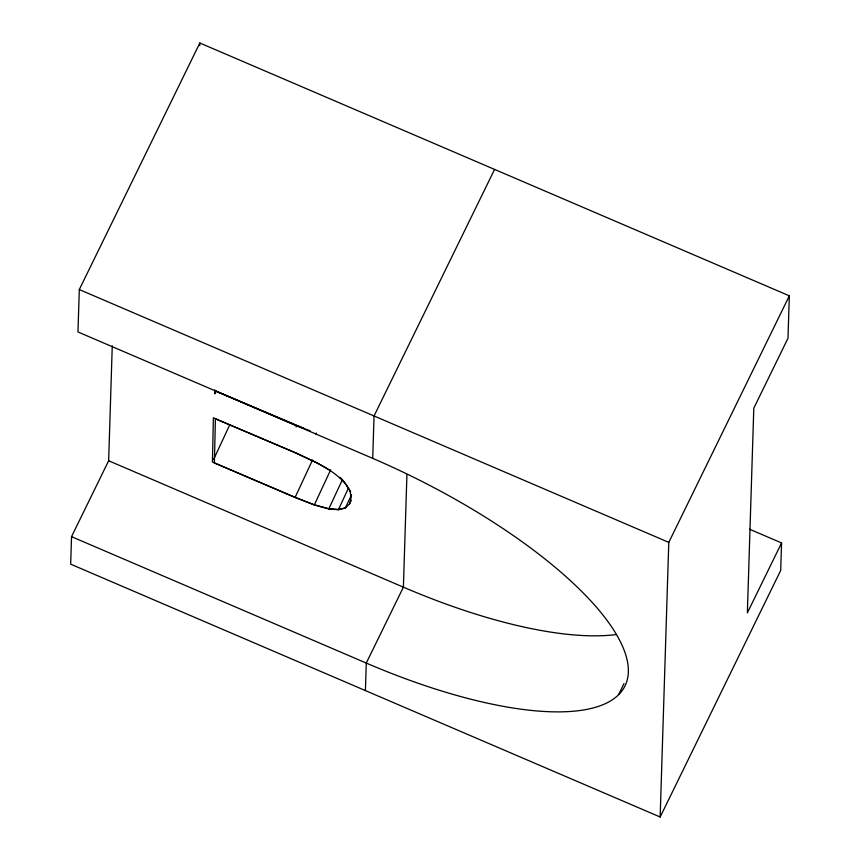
<?xml version="1.0" encoding="UTF-8"?>
<svg xmlns="http://www.w3.org/2000/svg" width="860" height="860" viewBox="0 0 860 860"><rect width="100%" height="100%" fill="white"/><g stroke="black" fill="none" stroke-linecap="round" stroke-linejoin="round"><path stroke-width="1.29" d="M351.31 500.23L349.622 503.842L345.333 508.034L338.41 509.679L328.778 508.916L314.298 504.949L295.066 497.467L214.376 462.981L215.419 418.594L213.387 417.767L212.42 462.024L295.13 497.327L314.373 504.809L328.853 508.776L338.474 509.539L345.397 507.894L351.589 494.64M214.839 389.902L214.731 393.891L216.021 391.117L304.053 428.344M112.262 345.688L108.65 460.756L71.531 536.662L70.67 564.171L660.158 817L780.697 570.449L781.568 542.939L749.501 529.19M781.568 542.939L747.361 612.89L753.801 408.188L787.996 338.238L789.329 295.829L199.843 43L79.303 289.551L77.97 331.96L372.713 458.369A284.456 94.396 26.1 0 1 628.359 671.746A284.456 94.396 26.1 0 1 366.274 663.071L71.531 536.662M199.756 45.655L199.843 43M365.414 690.591L366.274 663.071L403.394 587.165L406.92 474.784M372.713 458.369L374.046 415.96L494.586 169.409M660.158 817L668.79 542.38L789.329 295.829M213.549 459.606L229.846 424.657M296.066 426.958L296.7 425.592M315.835 433.945L316.243 433.075M312.556 459.96L295.066 497.467M330.67 469.85L314.298 504.949M342.334 479.848L328.778 508.916M348.59 487.846L338.41 509.679M297.216 453.542L215.355 418.734L297.216 453.542C314.62 461.637 333.25 469.409 346.021 484.352C358.405 505.271 342.581 476.848 339.56 477.44L339.496 477.579M330.358 470.549L316.2 462.422M349.622 503.842L351.149 497.392L349.956 490.856M618.705 694.461L624.005 683.614M310.116 430.785L296.635 425.732L215.957 391.257M79.303 289.551L668.79 542.38M108.65 460.756L403.394 587.165A284.456 94.396 26.1 0 0 616.437 634.519M297.151 453.682L316.125 462.562"/></g></svg>
